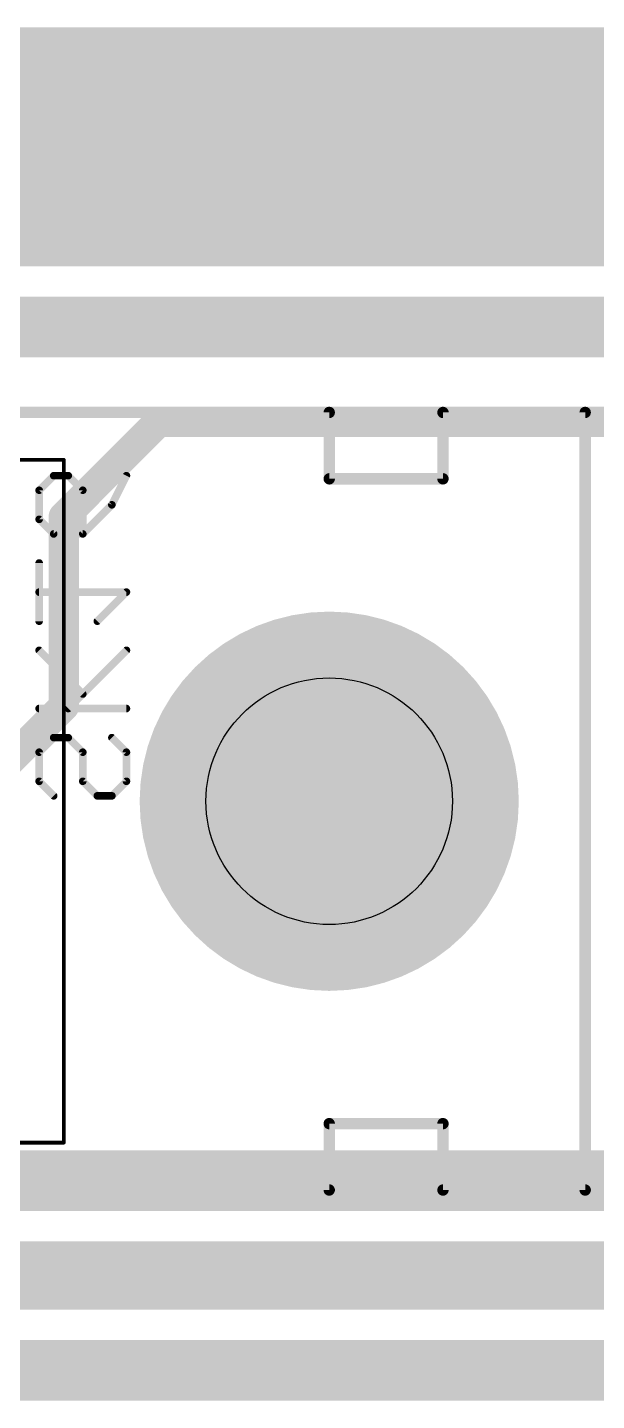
# Model space of a CAD drawing. Extents: x -0.2 to 52.3, y -1.5 to 54.9.
# Drawn here: x 14.75 to 22.38, y 36.42 to 54.81 of the extents above; entities that cross this region are included whole.
import ezdxf

# ---------------------------------------------------------------- set-up
doc = ezdxf.new("R2010")
doc.units = 0
for name, color, linetype in [('16', 175, 'CONTINUOUS'), ('20', 7, 'CONTINUOUS'), ('21', 253, 'CONTINUOUS'), ('28', 253, 'CONTINUOUS'), ('42', 175, 'CONTINUOUS'), ('43', 82, 'CONTINUOUS')]:
    doc.layers.add(name, color=color, linetype=linetype)

msp = doc.modelspace()

# ---------------------------------------------------------------- linework, layer by layer
at = {"layer": '16'}
for points, const_width in [([(0, 54.61), (52.07, 54.61)], 0.4064), ([(0, 54.4576), (52.07, 54.4576)], 0.4064), ([(0, 54.0512), (52.07, 54.0512)], 0.4064), ([(0, 53.6448), (52.07, 53.6448)], 0.4064), ([(4.9214, 53.2384), (52.07, 53.2384)], 0.4064), ([(5.5254, 52.832), (52.07, 52.832)], 0.4064), ([(5.7384, 52.4256), (52.07, 52.4256)], 0.4064), ([(3.8608, 52.0192), (52.07, 52.0192)], 0.4064), ([(44.6521, 51.816), (13.7679, 51.816)], 0.4064), ([(44.45, 50.8), (13.97, 50.8)], 0.8128), ([(16.51, 49.53), (15.24, 48.26)], 0.4064), ([(29.21, 49.53), (16.51, 49.53)], 0.4064), ([(15.24, 48.26), (15.24, 45.72)], 0.4064), ([(15.24, 45.72), (13.97, 44.45)], 0.4064), ([(3.81, 39.37), (22.86, 39.37)], 0.8128), ([(2.3379, 38.354), (23.0621, 38.354)], 0.4064), ([(0, 38.2016), (32.8413, 38.2016)], 0.4064), ([(32.8204, 37.846), (2.3379, 37.846)], 0.4064), ([(25.4, 36.83), (2.54, 36.83)], 0.8128)]:
    msp.add_lwpolyline(points, dxfattribs=dict(at, const_width=const_width))
at = {"layer": '16', "const_width": 0.2032}
for points in [[(16.51, 49.6316, 1), (16.51, 49.4284)], [(16.5818, 49.4582, 1), (16.4382, 49.6018)], [(15.3416, 48.26, 1), (15.1384, 48.26)], [(15.1682, 48.3318, 1), (15.3118, 48.1882)], [(15.1384, 45.72, 1), (15.3416, 45.72)], [(15.3118, 45.6482, 1), (15.1682, 45.7918)]]:
    msp.add_lwpolyline(points, format="xyb", dxfattribs=at)
at = {"layer": '20'}
msp.add_circle((18.796, 44.45), 1.651, dxfattribs=at)
at = {"layer": '21'}
for points, const_width in [([(6.35, 49.657), (18.796, 49.657)], 0.1524), ([(18.796, 49.657), (18.796, 48.768)], 0.1524), ([(20.32, 48.768), (20.32, 49.657)], 0.1524), ([(20.32, 49.657), (22.225, 49.657)], 0.1524), ([(22.225, 39.243), (22.225, 49.657)], 0.1524), ([(6.985, 49.022), (15.24, 49.022)], 0.0508), ([(15.24, 39.878), (15.24, 49.022)], 0.0508), ([(18.796, 48.768), (20.32, 48.768)], 0.1524), ([(18.796, 39.243), (18.796, 40.132)], 0.1524), ([(18.796, 40.132), (20.32, 40.132)], 0.1524), ([(20.32, 40.132), (20.32, 39.243)], 0.1524), ([(15.24, 39.878), (6.985, 39.878)], 0.0508), ([(6.35, 39.243), (18.796, 39.243)], 0.1524), ([(20.32, 39.243), (22.225, 39.243)], 0.1524)]:
    msp.add_lwpolyline(points, dxfattribs=dict(at, const_width=const_width))
for points, const_width in [([(18.8341, 49.657, 1), (18.7579, 49.657)], 0.0762), ([(18.796, 49.6189, 1), (18.796, 49.6951)], 0.0762), ([(20.3581, 49.657, 1), (20.2819, 49.657)], 0.0762), ([(20.32, 49.6951, 1), (20.32, 49.6189)], 0.0762), ([(22.2631, 49.657, 1), (22.1869, 49.657)], 0.0762), ([(22.225, 49.6189, 1), (22.225, 49.6951)], 0.0762), ([(15.2527, 49.022, 1), (15.2273, 49.022)], 0.0254), ([(15.24, 49.0093, 1), (15.24, 49.0347)], 0.0254), ([(18.796, 48.8061, 1), (18.796, 48.7299)], 0.0762), ([(18.7579, 48.768, 1), (18.8341, 48.768)], 0.0762), ([(20.2819, 48.768, 1), (20.3581, 48.768)], 0.0762), ([(20.32, 48.7299, 1), (20.32, 48.8061)], 0.0762), ([(18.796, 42.6466, 1), (18.796, 46.2534, 1), (18.796, 42.6466)], 0.1524), ([(18.8341, 40.132, 1), (18.7579, 40.132)], 0.0762), ([(18.796, 40.1701, 1), (18.796, 40.0939)], 0.0762), ([(20.3581, 40.132, 1), (20.2819, 40.132)], 0.0762), ([(20.32, 40.0939, 1), (20.32, 40.1701)], 0.0762), ([(15.2273, 39.878, 1), (15.2527, 39.878)], 0.0254), ([(15.24, 39.8653, 1), (15.24, 39.8907)], 0.0254), ([(18.7579, 39.243, 1), (18.8341, 39.243)], 0.0762), ([(18.796, 39.2049, 1), (18.796, 39.2811)], 0.0762), ([(20.32, 39.2811, 1), (20.32, 39.2049)], 0.0762), ([(20.2819, 39.243, 1), (20.3581, 39.243)], 0.0762), ([(22.1869, 39.243, 1), (22.2631, 39.243)], 0.0762), ([(22.225, 39.2049, 1), (22.225, 39.2811)], 0.0762)]:
    msp.add_lwpolyline(points, format="xyb", dxfattribs=dict(at, const_width=const_width))
at = {"layer": '28', "const_width": 0.1016}
for points in [[(14.9098, 48.6151), (15.1047, 48.81)], [(15.1047, 48.81), (15.2996, 48.81)], [(15.2996, 48.81), (15.4945, 48.6151)], [(16.0792, 48.81), (15.8843, 48.4202)], [(14.9098, 48.2253), (14.9098, 48.6151)], [(15.4945, 48.6151), (15.4945, 48.0304)], [(15.8843, 48.4202), (15.4945, 48.0304)], [(15.1047, 48.0304), (14.9098, 48.2253)], [(15.4945, 48.0304), (15.1047, 48.0304)], [(14.9098, 46.861), (14.9098, 47.6406)], [(16.0792, 47.2508), (14.9098, 47.2508)], [(15.6894, 46.861), (16.0792, 47.2508)], [(15.4945, 45.8865), (14.9098, 46.4712)], [(15.2996, 45.6916), (16.0792, 46.4712)], [(16.0792, 45.6916), (14.9098, 45.6916)], [(15.1047, 45.3018), (14.9098, 45.1069)], [(15.2996, 45.3018), (15.1047, 45.3018)], [(15.4945, 45.1069), (15.2996, 45.3018)], [(15.8843, 45.3018), (16.0792, 45.1069)], [(14.9098, 45.1069), (14.9098, 44.7171)], [(15.4945, 44.7171), (15.4945, 45.1069)], [(16.0792, 45.1069), (16.0792, 44.7171)], [(14.9098, 44.7171), (15.1047, 44.5222)], [(15.6894, 44.5222), (15.4945, 44.7171)], [(16.0792, 44.7171), (15.8843, 44.5222)], [(15.8843, 44.5222), (15.6894, 44.5222)]]:
    msp.add_lwpolyline(points, dxfattribs=at)
at = {"layer": '28', "const_width": 0.0508}
for points in [[(15.1047, 48.8354, 1), (15.1047, 48.7846)], [(15.1227, 48.792, 1), (15.0867, 48.828)], [(15.3176, 48.828, 1), (15.2816, 48.792)], [(15.2996, 48.7846, 1), (15.2996, 48.8354)], [(16.1019, 48.7986, 1), (16.0565, 48.8213)], [(14.8918, 48.6331, 1), (14.9278, 48.5971)], [(14.9352, 48.6151, 1), (14.8844, 48.6151)], [(15.5199, 48.6151, 1), (15.4691, 48.6151)], [(15.4765, 48.5971, 1), (15.5125, 48.6331)], [(15.8616, 48.4315, 1), (15.907, 48.4088)], [(15.9023, 48.4022, 1), (15.8663, 48.4382)], [(14.9278, 48.2433, 1), (14.8918, 48.2073)], [(14.8844, 48.2253, 1), (14.9352, 48.2253)], [(15.1047, 48.0558, 1), (15.1047, 48.005)], [(15.0867, 48.0124, 1), (15.1227, 48.0484)], [(15.4765, 48.0484, 1), (15.5125, 48.0124)], [(15.4691, 48.0304, 1), (15.5199, 48.0304)], [(15.4945, 48.005, 1), (15.4945, 48.0558)], [(14.9352, 47.6406, 1), (14.8844, 47.6406)], [(14.9098, 47.2762, 1), (14.9098, 47.2254)], [(16.0972, 47.2328, 1), (16.0612, 47.2688)], [(16.0792, 47.2254, 1), (16.0792, 47.2762)], [(15.6714, 46.879, 1), (15.7074, 46.843)], [(14.8844, 46.861, 1), (14.9352, 46.861)], [(14.9278, 46.4892, 1), (14.8918, 46.4532)], [(16.0972, 46.4532, 1), (16.0612, 46.4892)], [(15.4765, 45.8685, 1), (15.5125, 45.9045)], [(14.9098, 45.717, 1), (14.9098, 45.6662)], [(15.2816, 45.7096, 1), (15.3176, 45.6736)], [(16.0792, 45.6662, 1), (16.0792, 45.717)], [(15.1047, 45.3272, 1), (15.1047, 45.2764)], [(15.1227, 45.2838, 1), (15.0867, 45.3198)], [(15.3176, 45.3198, 1), (15.2816, 45.2838)], [(15.2996, 45.2764, 1), (15.2996, 45.3272)], [(15.9023, 45.3198, 1), (15.8663, 45.2838)], [(14.8918, 45.1249, 1), (14.9278, 45.0889)], [(14.9352, 45.1069, 1), (14.8844, 45.1069)], [(15.5199, 45.1069, 1), (15.4691, 45.1069)], [(15.4765, 45.0889, 1), (15.5125, 45.1249)], [(16.1046, 45.1069, 1), (16.0538, 45.1069)], [(16.0612, 45.0889, 1), (16.0972, 45.1249)], [(14.9278, 44.7351, 1), (14.8918, 44.6991)], [(14.8844, 44.7171, 1), (14.9352, 44.7171)], [(15.5125, 44.7351, 1), (15.4765, 44.6991)], [(15.4691, 44.7171, 1), (15.5199, 44.7171)], [(16.0538, 44.7171, 1), (16.1046, 44.7171)], [(16.0972, 44.6991, 1), (16.0612, 44.7351)], [(15.0867, 44.5042, 1), (15.1227, 44.5402)], [(15.6894, 44.5476, 1), (15.6894, 44.4968)], [(15.6714, 44.5042, 1), (15.7074, 44.5402)], [(15.8663, 44.5402, 1), (15.9023, 44.5042)], [(15.8843, 44.4968, 1), (15.8843, 44.5476)]]:
    msp.add_lwpolyline(points, format="xyb", dxfattribs=at)
at = {"layer": '42', "const_width": 2.54}
msp.add_lwpolyline([(18.796, 43.18, 1), (18.796, 45.72, 1), (18.796, 43.18)], format="xyb", dxfattribs=at)
at = {"layer": '43', "const_width": 2.54}
msp.add_lwpolyline([(18.796, 43.18, 1), (18.796, 45.72, 1), (18.796, 43.18)], format="xyb", dxfattribs=at)

doc.saveas('drawing.dxf')
